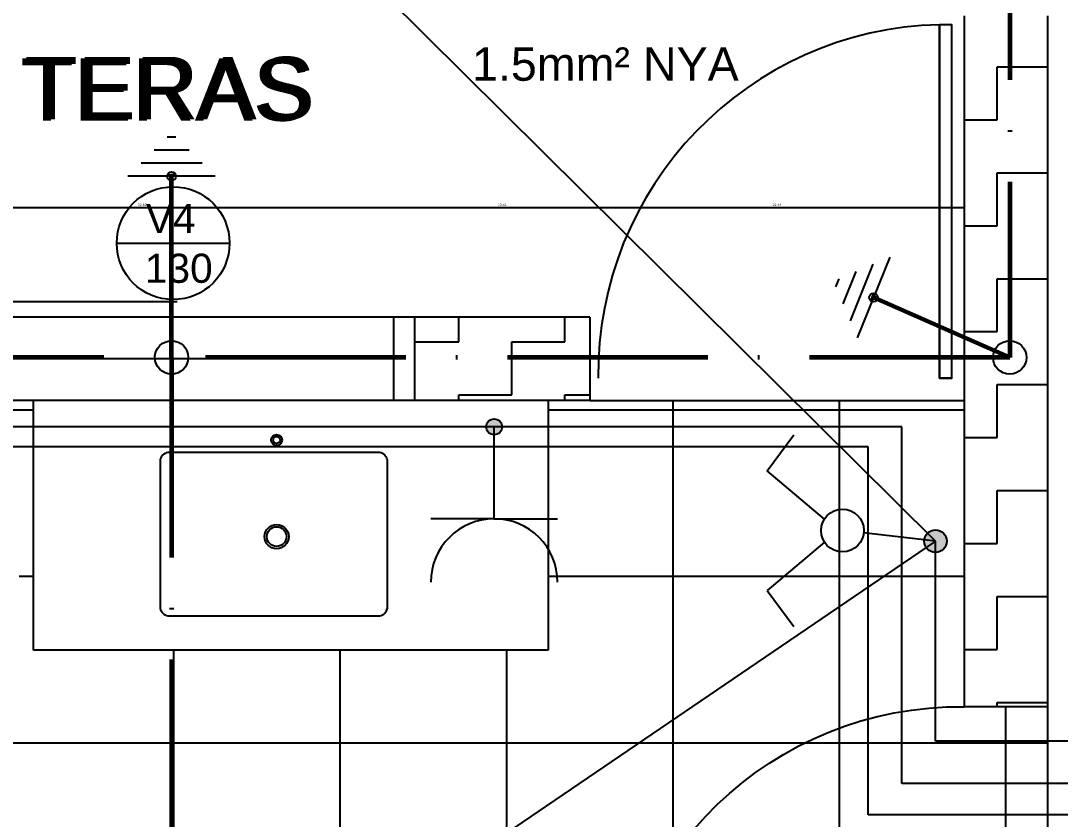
# Model space of a CAD drawing. Header units: millimetres. Extents: x 154 to 5560, y 36 to 724.
# Drawn here: x 1720.4 to 1782.7, y 200.2 to 248.1 of the extents above; entities that cross this region are included whole.
import ezdxf

# ---------------------------------------------------------------- set-up
doc = ezdxf.new("R2010")
doc.units = ezdxf.units.MM
doc.linetypes.add('ACAD_ISO10W100', pattern=[18, 12, -3, 0, -3])
for name, color, linetype in [('KUVVETLİ AKIM', 90, 'Continuous'), ('MİMARİ PLAN', 8, 'Continuous'), ('SEMBOL LİSTESİ', 7, 'Continuous'), ('topraklama', 104, 'Continuous')]:
    doc.layers.add(name, color=color, linetype=linetype)
doc.styles.get("Standard").update_dxf_attribs({"font": 'arial.ttf'})
doc.styles.add('taho', font='tahoma.ttf')
doc.dimstyles.new('PATO', dxfattribs={"dimtxt": 0.15, "dimasz": 0.1, "dimexe": 0.02, "dimexo": 0, "dimgap": 0.1, "dimtad": 2, "dimzin": 1, "dimdsep": 46, "dimtxsty": 'taho', "dimblk": 'ARCHTICK', "dimcen": 0.1, "dimse1": 1, "dimse2": 1, "dimclrd": 256, "dimclre": 1, "dimclrt": 256, "dimadec": 0, "dimazin": 0, "dimtfac": 1, "dimtix": 1, "dimtmove": 0, "dimatfit": 3, "dimldrblk": 'ARCHTICK', "dimfxl": 1, "dimtolj": 1, "dimtzin": 0, "dimarcsym": 0})

# ---------------------------------------------------------------- blocks, each defined once
blk = doc.blocks.new('_ARCHTICK')
at = {"color": 0, "linetype": 'ByBlock', "const_width": 0.15}
blk.add_lwpolyline([(-0.5, -0.5), (0.5, 0.5)], dxfattribs=at)
blk = doc.blocks.new('*D25')
at = {"layer": 'Defpoints', "color": 0, "transparency": 16777216}
for p in [(1776.954, 248.361), (1673.901, 230.308), (1754.514, 230.308)]:
    blk.add_point(p, dxfattribs=at)
at = {"layer": 'MİMARİ PLAN', "lineweight": -2, "transparency": 16777216}
blk.add_line((1673.901, 248.361), (1673.901, 230.308), dxfattribs=at)
at = {"layer": 'MİMARİ PLAN', "lineweight": -2, "transparency": 16777216, "xscale": 0.1, "yscale": 0.1, "zscale": 0.1}
for p, rotation in [((1673.901, 248.361), 90), ((1673.901, 230.308), 270)]:
    blk.add_blockref('_ARCHTICK', p, dxfattribs=dict(at, rotation=rotation))
at = {"layer": 'MİMARİ PLAN', "transparency": 16777216, "insert": (1673.722, 239.334), "char_height": 0.15, "attachment_point": 5, "rotation": 90, "style": 'taho'}
blk.add_mtext('\\A1;18.05', dxfattribs=at)
blk = doc.blocks.new('*D28')
at = {"layer": 'Defpoints', "color": 0, "transparency": 16777216}
for p in [(1717.977, 230.308), (1673.901, 225.321), (1722.964, 225.321)]:
    blk.add_point(p, dxfattribs=at)
at = {"layer": 'MİMARİ PLAN', "lineweight": -2, "transparency": 16777216}
blk.add_line((1673.901, 230.308), (1673.901, 225.321), dxfattribs=at)
at = {"layer": 'MİMARİ PLAN', "lineweight": -2, "transparency": 16777216, "xscale": 0.1, "yscale": 0.1, "zscale": 0.1}
for p, rotation in [((1673.901, 230.308), 90), ((1673.901, 225.321), 270)]:
    blk.add_blockref('_ARCHTICK', p, dxfattribs=dict(at, rotation=rotation))
at = {"layer": 'MİMARİ PLAN', "transparency": 16777216, "insert": (1673.723, 227.814), "char_height": 0.15, "attachment_point": 5, "rotation": 90, "style": 'taho'}
blk.add_mtext('\\A1;4.99', dxfattribs=at)
blk = doc.blocks.new('*D86')
at = {"layer": 'Defpoints', "color": 0, "transparency": 16777216}
for p in [(1754.514, 236.865), (1776.954, 227.662), (1754.514, 225.321)]:
    blk.add_point(p, dxfattribs=at)
at = {"layer": 'MİMARİ PLAN', "lineweight": -2, "transparency": 16777216}
blk.add_line((1776.954, 236.865), (1754.514, 236.865), dxfattribs=at)
at = {"layer": 'MİMARİ PLAN', "lineweight": -2, "transparency": 16777216, "xscale": 0.1, "yscale": 0.1, "zscale": 0.1, "rotation": 180}
blk.add_blockref('_ARCHTICK', (1754.514, 236.865), dxfattribs=at)
at = {"layer": 'MİMARİ PLAN', "lineweight": -2, "transparency": 16777216, "xscale": 0.1, "yscale": 0.1, "zscale": 0.1}
blk.add_blockref('_ARCHTICK', (1776.954, 236.865), dxfattribs=at)
at = {"layer": 'MİMARİ PLAN', "transparency": 16777216, "insert": (1765.734, 237.042), "char_height": 0.15, "attachment_point": 5, "style": 'taho'}
blk.add_mtext('\\A1;22.44', dxfattribs=at)
blk = doc.blocks.new('*D87')
at = {"layer": 'Defpoints', "color": 0, "transparency": 16777216}
for p in [(1743.998, 236.865), (1743.998, 225.321), (1754.514, 225.321)]:
    blk.add_point(p, dxfattribs=at)
at = {"layer": 'MİMARİ PLAN', "lineweight": -2, "transparency": 16777216}
blk.add_line((1754.514, 236.865), (1743.998, 236.865), dxfattribs=at)
at = {"layer": 'MİMARİ PLAN', "lineweight": -2, "transparency": 16777216, "xscale": 0.1, "yscale": 0.1, "zscale": 0.1, "rotation": 180}
blk.add_blockref('_ARCHTICK', (1743.998, 236.865), dxfattribs=at)
at = {"layer": 'MİMARİ PLAN', "lineweight": -2, "transparency": 16777216, "xscale": 0.1, "yscale": 0.1, "zscale": 0.1}
blk.add_blockref('_ARCHTICK', (1754.514, 236.865), dxfattribs=at)
at = {"layer": 'MİMARİ PLAN', "transparency": 16777216, "insert": (1749.256, 237.044), "char_height": 0.15, "attachment_point": 5, "style": 'taho'}
blk.add_mtext('\\A1;10.52', dxfattribs=at)
blk = doc.blocks.new('*D88')
at = {"layer": 'Defpoints', "color": 0, "transparency": 16777216}
for p in [(1711.382, 236.865), (1711.382, 225.321), (1743.998, 225.321)]:
    blk.add_point(p, dxfattribs=at)
at = {"layer": 'MİMARİ PLAN', "lineweight": -2, "transparency": 16777216}
blk.add_line((1743.998, 236.865), (1711.382, 236.865), dxfattribs=at)
at = {"layer": 'MİMARİ PLAN', "lineweight": -2, "transparency": 16777216, "xscale": 0.1, "yscale": 0.1, "zscale": 0.1, "rotation": 180}
blk.add_blockref('_ARCHTICK', (1711.382, 236.865), dxfattribs=at)
at = {"layer": 'MİMARİ PLAN', "lineweight": -2, "transparency": 16777216, "xscale": 0.1, "yscale": 0.1, "zscale": 0.1}
blk.add_blockref('_ARCHTICK', (1743.998, 236.865), dxfattribs=at)
at = {"layer": 'MİMARİ PLAN', "transparency": 16777216, "insert": (1727.69, 237.044), "char_height": 0.15, "attachment_point": 5, "style": 'taho'}
blk.add_mtext('\\A1;32.62', dxfattribs=at)

msp = doc.modelspace()

# ---------------------------------------------------------------- hatches: boundary and pattern name
at = {"layer": 'KUVVETLİ AKIM'}
h = msp.add_hatch(color=256, dxfattribs=at)
h.dxf.hatch_style = 1
h.paths.add_polyline_path([(1748.784, 223.738), (1748.705, 223.738), (1748.307, 223.738, 0.414214), (1748.784, 223.26)])
h.paths.add_polyline_path([(1749.262, 223.738), (1748.784, 223.738), (1748.784, 223.26, 0.414214)])
h.paths.add_polyline_path([(1748.307, 223.738), (1748.705, 223.738), (1748.784, 223.738), (1749.262, 223.738, 1)])
h = msp.add_hatch(color=256, dxfattribs=at)
h.dxf.hatch_style = 1
h.paths.add_polyline_path([(1774.752, 217.356), (1775.231, 216.88), (1775.231, 216.204, 0.414214), (1775.908, 216.88, 0.669624)])
h.paths.add_polyline_path([(1774.752, 217.356, 0.197875), (1774.555, 216.88, 0.150423), (1774.672, 216.499), (1775.231, 216.88)])
h.paths.add_polyline_path([(1775.231, 216.88), (1774.672, 216.499, 0.248319), (1775.231, 216.204)])
at = {"layer": 'MİMARİ PLAN'}
h = msp.add_hatch(dxfattribs=at)
h.set_pattern_fill('ZIGZAG', color=256, style=0)
h.set_pattern_definition([(0, (1724.962, 585.0388), (3.175, 3.175), [3.175, -3.175]), (90, (1728.137, 585.0388), (-3.175, 3.175), [3.175, -3.175])])
h.paths.add_polyline_path([(1781.94, 248.361), (1776.954, 248.361), (1776.954, 206.962), (1781.94, 206.962)])
at = {"layer": 'MİMARİ PLAN', "transparency": 33554687}
h = msp.add_hatch(dxfattribs=at)
h.set_pattern_fill('ZIGZAG', color=256, style=0)
h.set_pattern_definition([(0, (1721.262, 581.2522), (3.175, 3.175), [3.175, -3.175]), (90, (1724.437, 581.2522), (-3.175, 3.175), [3.175, -3.175])])
h.paths.add_polyline_path([(1784.434, 185.769), (1776.954, 185.769), (1776.954, 112.549), (1784.434, 112.549)])
h.paths.add_polyline_path([(1776.954, 139.976), (1758.254, 139.976), (1758.254, 134.989), (1776.954, 134.989)])
h.paths.add_polyline_path([(1708.387, 139.976), (1689.687, 139.976), (1689.687, 225.321), (1711.382, 225.321), (1711.382, 230.308), (1684.701, 230.308), (1684.701, 134.989), (1708.387, 134.989)])
h.paths.add_polyline_path([(1754.514, 230.308), (1743.998, 230.308), (1743.998, 225.321), (1754.514, 225.321)])
at = {"layer": 'MİMARİ PLAN'}
h = msp.add_hatch(dxfattribs=at)
h.set_pattern_fill('_USER,_O', color=256, scale=9.973322, double=1, pattern_type=0)
h.set_pattern_definition([(0, (1689.687, 154.936), (0, 9.9733), []), (90, (1689.687, 154.936), (-9.9733, 6e-16), [])])
h.paths.add_polyline_path([(1776.954, 185.769), (1755.76, 185.769), (1755.76, 186.517, -0.411069), (1776.954, 206.962), (1776.954, 225.321), (1754.514, 225.321), (1752.02, 225.321), (1752.02, 210.361), (1721.167, 210.361), (1721.167, 225.321), (1711.382, 225.321), (1704.647, 225.321), (1704.647, 182.745), (1689.687, 182.745), (1689.687, 176.913), (1692.443, 176.913), (1692.443, 172.408), (1689.687, 172.408), (1689.687, 166.538), (1704.647, 166.538), (1704.647, 154.936), (1761.994, 154.936), (1761.994, 166.649), (1776.954, 166.649)])
h.paths.add_polyline_path([(1760.559, 182.745), (1761.608, 182.745), (1761.608, 182.754), (1776.288, 182.754), (1776.288, 167.764), (1761.608, 167.764), (1760.559, 167.764)], flags=16)
h.paths.add_polyline_path([(1705.27, 171.135), (1705.271, 170.241), (1704.814, 170.241), (1704.815, 169.751), (1705.272, 169.752), (1705.273, 168.858), (1704.815, 168.858), (1704.81, 174.085), (1705.267, 174.085), (1705.268, 173.192), (1704.811, 173.191), (1704.812, 172.517), (1705.269, 172.518), (1705.27, 171.624), (1704.813, 171.624), (1704.813, 171.134)], flags=16)
h.paths.add_polyline_path([(1719.072, 210.022), (1706.472, 210.022, -0.414214), (1705.225, 211.269), (1705.225, 224.742), (1720.319, 224.742), (1720.319, 211.269, -0.414214)], flags=16)
h.paths.add_polyline_path([(1718.324, 211.269), (1707.22, 211.269, -0.414214), (1705.973, 212.516), (1705.973, 220.753, -0.414214), (1706.223, 221.002), (1708.642, 221.042, -1), (1708.642, 221.395), (1710.367, 221.395, -1), (1710.367, 221.042), (1714.433, 221.042, -0.997806), (1714.434, 221.395), (1716.159, 221.395, -1), (1716.159, 221.042), (1719.321, 221.002, -0.414214), (1719.571, 220.753), (1719.571, 212.516, -0.414214)], flags=0)
h.paths.add_polyline_path([(1716.759, 222.335, -1), (1718.161, 222.335, -1)], flags=0)
h.paths.add_polyline_path([(1714.957, 222.335, -1), (1716.359, 222.335, -1)], flags=0)
h.paths.add_polyline_path([(1713.405, 221.835), (1712.754, 221.835), (1712.754, 222.135), (1713.405, 222.135)], flags=0)
h.paths.add_polyline_path([(1713.405, 222.435), (1712.754, 222.435), (1712.754, 222.736), (1713.405, 222.736)], flags=0)
h.paths.add_polyline_path([(1781.94, 206.962), (1776.954, 206.962, 0.411069), (1755.76, 186.517), (1776.954, 186.517), (1776.954, 185.769), (1781.94, 185.769)])
at = {"layer": 'SEMBOL LİSTESİ'}
h = msp.add_hatch(dxfattribs=at)
h.set_pattern_fill('ANGLE', color=256, scale=0.261358, angle=180)
h.set_pattern_definition([(180, (1781.6807, 326.4762), (-3e-14, -1.825586), [1.3277, -0.497887]), (270, (1781.6807, 326.4762), (1.825586, -3e-14), [1.3277, -0.497887])])
h.paths.add_polyline_path([(1729.711, 238.751, 1), (1729.188, 238.751, 1)])
h = msp.add_hatch(dxfattribs=at)
h.set_pattern_fill('ANGLE', color=256, scale=0.261358, angle=248.04911)
h.set_pattern_definition([(248.0491, (1709.6817, 312.7273), (1.69324, -0.682426), [1.3277, -0.497887]), (338.0491, (1709.6817, 312.7273), (0.682426, 1.69324), [1.3277, -0.497887])])
h.paths.add_polyline_path([(1771.261, 231.49, 1), (1771.784, 231.49, 1)])

# ---------------------------------------------------------------- linework, layer by layer
at = {"layer": 'KUVVETLİ AKIM'}
for p, q in [((1775.231, 216.88), (1734.593, 257.195)), ((1748.705, 223.738), (1691.879, 223.738)), ((1773.226, 223.738), (1748.705, 223.738)), ((1748.784, 222.783), (1748.784, 223.738)), ((1773.226, 202.372), (1773.226, 223.738)), ((1771.203, 222.547), (1704.133, 222.547)), ((1771.203, 200.493), (1771.203, 222.547)), ((1775.231, 216.88), (1735.454, 189.829)), ((1775.231, 216.88), (1770.927, 217.375)), ((1775.231, 214.524), (1775.231, 216.88)), ((1775.231, 208.939), (1775.231, 214.524)), ((1775.231, 204.895), (1775.231, 208.939)), ((1775.971, 204.895), (1775.231, 204.895)), ((1787.534, 204.895), (1775.971, 204.895)), ((1790.748, 202.372), (1773.226, 202.372)), ((1794.765, 200.493), (1771.203, 200.493))]:
    msp.add_line(p, q, dxfattribs=at)
for centre, radius in [((1748.784, 223.738), 0.477), ((1775.231, 216.88), 0.676)]:
    msp.add_circle(centre, radius, dxfattribs=at)
at = {"layer": 'MİMARİ PLAN', "ltscale": 0.1}
for p, q in [((1776.954, 248.361), (1776.954, 206.962)), ((1781.94, 248.361), (1781.94, 206.962)), ((1754.514, 230.308), (1743.998, 230.308)), ((1743.998, 230.308), (1743.998, 225.321)), ((1754.514, 230.308), (1754.514, 225.321)), ((1754.514, 225.321), (1743.998, 225.321))]:
    msp.add_line(p, q, dxfattribs=at)
at = {"layer": 'MİMARİ PLAN'}
for p, q in [((1726.16, 234.746), (1732.922, 234.746)), ((1641.181, 231.256), (1729.78, 231.256)), ((1743.998, 230.308), (1711.382, 230.308)), ((1742.752, 230.308), (1742.752, 225.321)), ((1742.752, 227.814), (1712.629, 227.814)), ((1743.998, 225.321), (1711.382, 225.321)), ((1721.167, 210.361), (1721.167, 225.321)), ((1754.514, 225.321), (1743.998, 225.321)), ((1752.02, 225.321), (1752.02, 210.361)), ((1754.514, 225.321), (1776.954, 225.321)), ((1752.02, 210.361), (1721.167, 210.361)), ((1781.94, 206.962), (1776.954, 206.962)), ((1781.94, 206.962), (1781.94, 185.769))]:
    msp.add_line(p, q, dxfattribs=at)
for points in [[(1776.216, 226.644), (1776.216, 247.837), (1775.468, 247.837), (1775.468, 226.644), (1775.468, 226.644), (1776.216, 226.644), (1775.468, 226.644), (1775.468, 247.837, 0.411069), (1755.023, 226.644, 0.964706)], [(1776.954, 185.769), (1755.76, 185.769), (1755.76, 186.517), (1776.954, 186.517), (1776.954, 186.517), (1776.954, 185.769), (1776.954, 186.517), (1755.76, 186.517, -0.411069), (1776.954, 206.962, -0.964706)]]:
    msp.add_lwpolyline(points, format="xyb", dxfattribs=at)
for points in [[(1741.929, 222.204), (1729.216, 222.204)], [(1728.764, 221.755), (1728.764, 212.862)], [(1742.381, 212.862), (1742.381, 221.755)], [(1729.216, 212.413), (1741.929, 212.413)]]:
    msp.add_lwpolyline(points, dxfattribs=at)
for centre, radius in [((1729.541, 234.746), 3.381), ((1735.744, 222.944), 0.328), ((1735.744, 222.944), 0.211), ((1735.744, 217.159), 0.724), ((1735.744, 217.159), 0.588)]:
    msp.add_circle(centre, radius, dxfattribs=at)
for centre, start, end in [((1729.32, 221.648), 100.55523, 169.08635), ((1741.825, 221.648), 10.91365, 79.44477), ((1729.32, 212.97), 190.91365, 259.44477), ((1741.825, 212.97), 280.55523, 349.08635)]:
    msp.add_arc(centre, 0.566, start, end, dxfattribs=at)
at = {"layer": 'SEMBOL LİSTESİ'}
for p, q in [((1729.711, 241.103), (1729.188, 241.103)), ((1730.495, 240.319), (1728.404, 240.319)), ((1731.279, 239.535), (1727.62, 239.535)), ((1732.063, 238.751), (1726.836, 238.751)), ((1729.449, 238.751), (1729.449, 237.967)), ((1772.499, 233.914), (1770.545, 229.066)), ((1770.459, 233.046), (1769.677, 231.106)), ((1771.479, 233.48), (1770.111, 230.086)), ((1769.438, 232.612), (1769.243, 232.127)), ((1771.522, 231.49), (1772.25, 231.197)), ((1748.784, 218.225), (1748.784, 222.783)), ((1748.784, 218.225), (1744.986, 218.225)), ((1748.784, 218.225), (1752.583, 218.225))]:
    msp.add_line(p, q, dxfattribs=at)
at = {"layer": 'SEMBOL LİSTESİ', "color": 7}
for p, q in [((1765.136, 221.104), (1766.745, 223.264)), ((1768.573, 218.208), (1765.136, 221.104)), ((1768.573, 216.834), (1765.136, 213.938)), ((1765.136, 213.938), (1766.745, 211.779))]:
    msp.add_line(p, q, dxfattribs=at)
at = {"layer": 'SEMBOL LİSTESİ'}
for centre, radius in [((1729.449, 238.751), 0.261), ((1771.522, 231.49), 0.261), ((1729.449, 227.898), 1), ((1779.681, 227.898), 1)]:
    msp.add_circle(centre, radius, dxfattribs=at)
at = {"layer": 'SEMBOL LİSTESİ', "color": 7}
msp.add_circle((1769.655, 217.521), 1.281, dxfattribs=at)
at = {"layer": 'SEMBOL LİSTESİ'}
msp.add_arc((1748.784, 214.426), 3.799, 0, 180, dxfattribs=at)
at = {"layer": 'topraklama', "linetype": 'ACAD_ISO10W100', "lineweight": 60}
for p, q in [((1779.681, 292.724), (1779.681, 227.898)), ((1729.449, 227.898), (1729.449, 238.751)), ((1779.681, 227.898), (1771.522, 231.49)), ((1779.681, 227.898), (1687.427, 227.898)), ((1729.449, 227.898), (1729.449, 137.566))]:
    msp.add_line(p, q, dxfattribs=at)

# ---------------------------------------------------------------- texts
at = {"insert": (1747.454, 246.478), "char_height": 2, "attachment_point": 1}
msp.add_mtext_dynamic_manual_height_columns('1.5mm² NYA', width=16.33195, gutter_width=20, heights=[0], dxfattribs=at)
at = {"layer": 'MİMARİ PLAN', "attachment_point": 1}
for s, width, insert, char_height in [('TERAS', 29.10103, (1720.386, 245.822), 3.74), ('TERAS', 29.10103, (1720.619, 245.906), 3.74), ('V4', 3.74, (1727.91, 237.092), 1.7453), ('130', 3.74, (1727.846, 234.113), 1.7453)]:
    msp.add_mtext_dynamic_manual_height_columns(s, width=width, gutter_width=311.666, heights=[0], dxfattribs=dict(at, insert=insert, char_height=char_height))

# ---------------------------------------------------------------- dimensions: what is measured, and where the dimension line sits
at = {"layer": 'MİMARİ PLAN'}
for base, p1, p2, picture, middle in [((1673.901, 230.308), (1776.954, 248.361), (1754.514, 230.308), '*D25', (1673.722, 239.334)), ((1673.901, 225.321), (1717.977, 230.308), (1722.964, 225.321), '*D28', (1673.723, 227.814))]:
    dim = msp.add_linear_dim(base=base, p1=p1, p2=p2, angle=90, dimstyle='PATO', dxfattribs=at)
    dim.commit()
    dim.dimension.update_dxf_attribs({"geometry": picture, "text_midpoint": middle})
for base, p1, p2, picture, middle in [((1711.382, 236.865), (1743.998, 225.321), (1711.382, 225.321), '*D88', (1727.69, 237.044)), ((1743.998, 236.865), (1754.514, 225.321), (1743.998, 225.321), '*D87', (1749.256, 237.044)), ((1754.514, 236.865), (1776.954, 227.662), (1754.514, 225.321), '*D86', (1765.734, 237.042))]:
    dim = msp.add_linear_dim(base=base, p1=p1, p2=p2, dimstyle='PATO', dxfattribs=at)
    dim.commit()
    dim.dimension.update_dxf_attribs({"geometry": picture, "text_midpoint": middle})

doc.saveas('drawing.dxf')
